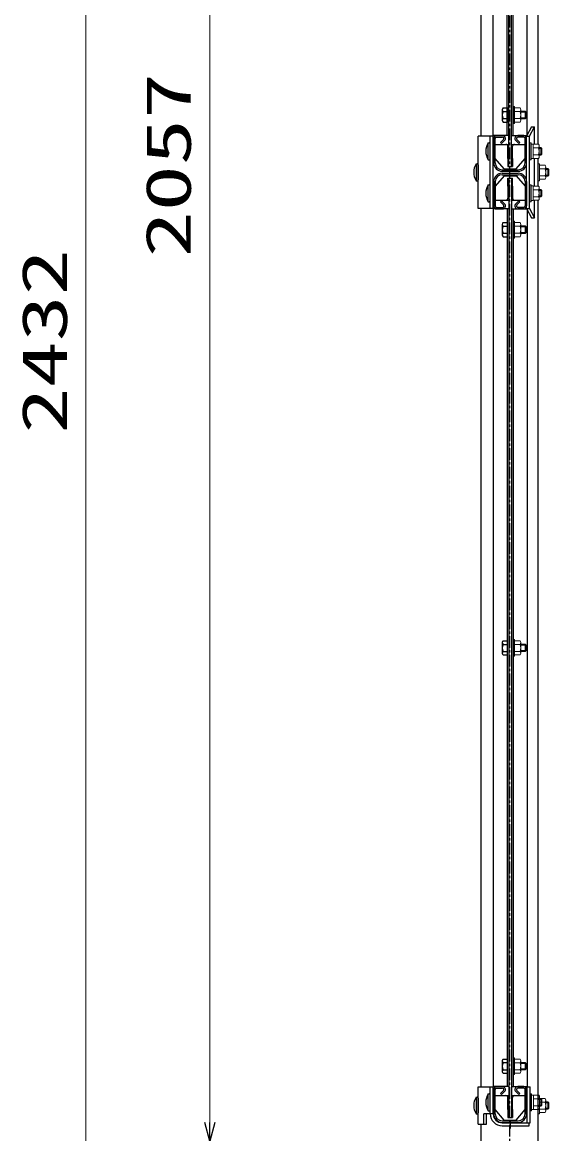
# Model space of a CAD drawing. Units: millimetres, scale not verified. Extents: x -4158 to 4158, y -2941 to 2939.
# Drawn here: x -318 to 242, y -150 to 1033 of the extents above; entities that cross this region are included whole.
import ezdxf
from ezdxf.enums import TextEntityAlignment as Align

# ---------------------------------------------------------------- set-up
doc = ezdxf.new("R2010")
doc.units = ezdxf.units.MM
doc.header["$LTSCALE"] = 10
doc.linetypes.add('USER1', pattern=[2, 1.25, -0.25, 0.25, -0.25])
doc.linetypes.add('USER3', pattern=[0.375, 0.25, -0.125])
for name, color, linetype, lineweight in [('0-1_0', 7, 'Continuous', 25), ('0-2_1', 7, 'Continuous', 25), ('0-3_継手-案-', 7, 'Continuous', 25), ('0-4_支柱', 7, 'Continuous', 25), ('0-5_ボルト', 7, 'Continuous', 25), ('0-6_胴縁', 7, 'Continuous', 25), ('0-9_端部押さえ板', 7, 'Continuous', 25), ('0-A_ﾊﾟﾈﾙ', 7, 'Continuous', 25), ('0-B_振れ止めﾊﾞﾝﾄﾞ', 7, 'Continuous', 25), ('0-C_D-STR3', 7, 'Continuous', 13)]:
    doc.layers.add(name, color=color, linetype=linetype, lineweight=lineweight)
doc.styles.add('ＭＳ ゴシック', font='')
doc.styles.get('ＭＳ ゴシック').set_extended_font_data('MS Gothic')

# ---------------------------------------------------------------- blocks, each defined once
blk = doc.blocks.new('_Open30')
at = {"layer": '0-1_0'}
blk.add_line((0, 0), (-10, 0), dxfattribs=at)
blk.add_lwpolyline([(-10, 2.679), (0, 0), (-10, -2.679)], dxfattribs=at)

msp = doc.modelspace()

# ---------------------------------------------------------------- linework, layer by layer
at = {"layer": '0-2_1', "lineweight": 15}
for p, q in [((-250.5, -512.55), (-250.5, 1879.4)), ((-118.83, -137.55), (-118.83, 1879.4))]:
    msp.add_line(p, q, dxfattribs=at)
at = {"layer": '0-2_1'}
for p, q in [((191.98, 939.98), (191.98, 928.73)), ((193.06, 941.85), (197.48, 941.85)), ((193.06, 938.11), (197.48, 938.11)), ((197.48, 941.85), (197.48, 926.85)), ((193.06, 930.6), (197.48, 930.6)), ((193.06, 926.85), (197.48, 926.85)), ((191.98, 818.03), (191.98, 806.78)), ((193.06, 819.9), (197.48, 819.9)), ((193.06, 816.16), (197.48, 816.16)), ((197.48, 819.9), (197.48, 804.9)), ((193.06, 808.65), (197.48, 808.65)), ((193.06, 804.9), (197.48, 804.9)), ((191.98, 373.03), (191.98, 361.78)), ((193.06, 374.9), (197.48, 374.9)), ((193.06, 371.16), (197.48, 371.16)), ((197.48, 374.9), (197.48, 359.9)), ((193.06, 363.65), (197.48, 363.65)), ((193.06, 359.9), (197.48, 359.9)), ((193.06, -70.2), (197.48, -70.2)), ((197.48, -70.2), (197.48, -85.2)), ((191.98, -72.07), (191.98, -83.32)), ((193.06, -73.94), (197.48, -73.94)), ((193.06, -81.45), (197.48, -81.45)), ((193.06, -85.2), (197.48, -85.2))]:
    msp.add_line(p, q, dxfattribs=at)
for centre, radius, start, end in [((194.14, 939.98), 2.16, 120, 240), ((199.06, 934.35), 7.08, 147.93138, 212.06862), ((194.14, 928.73), 2.16, 120, 240), ((194.14, 818.03), 2.16, 120, 240), ((199.06, 812.4), 7.08, 147.93138, 212.06862), ((194.14, 806.78), 2.16, 120, 240), ((194.14, 373.03), 2.16, 120, 240), ((199.06, 367.4), 7.08, 147.93138, 212.06862), ((194.14, 361.78), 2.16, 120, 240), ((194.14, -72.07), 2.16, 120, 240), ((199.06, -77.7), 7.08, 147.93138, 212.06862), ((194.14, -83.32), 2.16, 120, 240)]:
    msp.add_arc(centre, radius, start, end, dxfattribs=at)
at = {"layer": '0-3_継手-案-'}
for p, q in [((182.58, 911.95), (166.58, 911.95)), ((166.58, 834.95), (166.58, 911.95)), ((179.38, 834.95), (179.38, 911.95)), ((182.58, 834.95), (182.58, 911.95)), ((223.08, 921.95), (218.08, 911.95)), ((218.08, 911.95), (221.28, 911.95)), ((218.08, 834.95), (218.08, 911.95)), ((221.28, 911.95), (226.28, 921.95)), ((221.28, 834.95), (221.28, 911.95)), ((223.08, 921.95), (226.28, 921.95)), ((226.28, 903.25), (226.28, 921.95)), ((226.28, 858.65), (226.28, 888.25)), ((226.28, 824.95), (226.28, 843.65)), ((182.58, 834.95), (166.58, 834.95)), ((218.08, 834.95), (221.28, 834.95)), ((218.08, 834.95), (223.08, 824.95)), ((221.28, 834.95), (226.28, 824.95)), ((223.08, 824.95), (226.28, 824.95)), ((166.58, -99.55), (182.58, -99.55)), ((166.58, -139.55), (166.58, -99.55)), ((179.38, -128.45), (179.38, -99.55)), ((182.58, -128.45), (182.58, -99.55)), ((218.58, -99.55), (221.78, -99.55)), ((218.58, -137.95), (218.58, -99.55)), ((221.78, -137.95), (221.78, -99.55)), ((172.68, -139.55), (172.68, -128.45)), ((179.38, -128.45), (172.68, -128.45)), ((192.08, -137.95), (221.78, -137.95)), ((192.08, -141.15), (220.78, -141.15)), ((220.78, -141.15), (220.78, -137.95))]:
    msp.add_line(p, q, dxfattribs=at)
at = {"layer": '0-3_継手-案-', "linetype": 'USER3'}
msp.add_line((182.58, -128.45), (179.38, -128.45), dxfattribs=at)
at = {"layer": '0-3_継手-案-', "linetype": 'USER1'}
msp.add_line((200.58, -134.95), (200.58, -144.15), dxfattribs=at)
at = {"layer": '0-3_継手-案-'}
msp.add_lwpolyline([(166.58, -139.55), (175.28, -139.55), (175.28, -128.45)], dxfattribs=at)
for radius in [12.7, 9.5]:
    msp.add_arc((192.08, -128.45), radius, 180, 270, dxfattribs=at)
at = {"layer": '0-4_支柱', "linetype": 'USER1'}
msp.add_line((200.03, -532.55), (200.03, 1903.51), dxfattribs=at)
at = {"layer": '0-4_支柱'}
for p, q in [((169.78, 911.95), (169.78, 1846.4)), ((230.28, 903.03), (230.28, 1855.55)), ((230.28, 858.43), (230.28, 888.47)), ((169.78, -99.55), (169.78, 834.95)), ((169.78, -532.55), (169.78, -139.55))]:
    msp.add_line(p, q, dxfattribs=at)
msp.add_lwpolyline([(230.28, -532.55), (230.28, -116.2), (230.28, 843.87)], dxfattribs=at)
at = {"layer": '0-5_ボルト'}
for p, q in [((197.48, 942.25), (197.48, 926.45)), ((203.68, 943.35), (203.68, 925.35)), ((177.18, 904.75), (178.28, 904.75)), ((177.18, 886.75), (177.18, 904.75)), ((179.38, 887.85), (179.38, 903.65)), ((221.28, 904.75), (221.28, 886.75)), ((164.38, 882.45), (165.48, 882.45)), ((164.38, 882.45), (164.38, 864.45)), ((166.58, 881.35), (166.58, 865.55)), ((177.18, 886.75), (178.28, 886.75)), ((164.38, 864.45), (165.48, 864.45)), ((177.18, 842.15), (177.18, 860.15)), ((177.18, 860.15), (178.28, 860.15)), ((179.38, 843.25), (179.38, 859.05)), ((221.28, 860.15), (221.28, 842.15)), ((177.18, 842.15), (178.28, 842.15)), ((197.48, 820.3), (197.48, 804.5)), ((197.48, -69.7), (197.48, -85.5)), ((164.38, -110.55), (165.48, -110.55)), ((164.38, -110.55), (164.38, -128.55)), ((166.58, -111.65), (166.58, -127.45)), ((177.18, -125.2), (177.18, -107.2)), ((177.18, -107.2), (178.28, -107.2)), ((179.38, -124.1), (179.38, -108.3)), ((221.78, -107.2), (221.78, -125.2)), ((164.38, -128.55), (165.48, -128.55)), ((177.18, -125.2), (178.28, -125.2))]:
    msp.add_line(p, q, dxfattribs=at)
for centre, radius, start, end in [((191.46, 895.75), 16.88, 147.77316, 212.22684), ((178.28, 903.65), 1.1, 0, 90), ((178.28, 887.85), 1.1, 270, 0), ((178.66, 873.45), 16.88, 147.77316, 212.22684), ((165.48, 881.35), 1.1, 0, 90), ((165.48, 865.55), 1.1, 270, 0), ((191.46, 851.15), 16.88, 147.77316, 212.22684), ((178.28, 859.05), 1.1, 0, 90), ((178.28, 843.25), 1.1, 270, 0), ((178.66, -119.55), 16.88, 147.77316, 212.22684), ((165.48, -111.65), 1.1, 0, 90), ((191.46, -116.2), 16.88, 147.77316, 212.22684), ((178.28, -108.3), 1.1, 0, 90), ((165.48, -127.45), 1.1, 270, 0), ((178.28, -124.1), 1.1, 270, 0)]:
    msp.add_arc(centre, radius, start, end, dxfattribs=at)
at = {"layer": '0-6_胴縁'}
for p, q in [((186.18, 912.45), (192.48, 912.45)), ((186.18, 910.85), (192.48, 910.85)), ((214.98, 912.45), (208.68, 912.45)), ((214.98, 910.85), (208.68, 910.85)), ((183.08, 883.45), (183.08, 909.35)), ((184.68, 883.45), (184.68, 909.35)), ((190.34, 905.09), (193.55, 908.29)), ((190.34, 905.09), (191.47, 903.95)), ((191.47, 903.95), (194.68, 907.16)), ((209.7, 903.95), (206.49, 907.16)), ((210.83, 905.09), (207.62, 908.29)), ((210.83, 905.09), (209.7, 903.95)), ((216.48, 883.45), (216.48, 909.35)), ((218.08, 883.45), (218.08, 909.35)), ((192.08, 876.05), (209.08, 876.05)), ((183.08, 863.45), (183.08, 837.55)), ((184.68, 863.45), (184.68, 837.55)), ((192.08, 874.45), (209.08, 874.45)), ((192.08, 872.45), (209.08, 872.45)), ((192.08, 870.85), (209.08, 870.85)), ((216.48, 863.45), (216.48, 837.55)), ((218.08, 863.45), (218.08, 837.55)), ((190.34, 841.82), (191.47, 842.95)), ((190.34, 841.82), (193.55, 838.62)), ((191.47, 842.95), (194.68, 839.75)), ((209.7, 842.95), (206.49, 839.75)), ((210.83, 841.82), (207.62, 838.62)), ((210.83, 841.82), (209.7, 842.95)), ((186.18, 836.05), (192.48, 836.05)), ((186.18, 834.45), (192.48, 834.45)), ((214.98, 836.05), (208.68, 836.05)), ((214.98, 834.45), (208.68, 834.45)), ((183.08, -128.45), (183.08, -102.55)), ((184.68, -128.45), (184.68, -102.55)), ((186.18, -99.45), (192.48, -99.45)), ((186.18, -101.05), (192.48, -101.05)), ((190.34, -106.81), (193.55, -103.61)), ((191.47, -107.95), (194.68, -104.74)), ((209.7, -107.95), (206.49, -104.74)), ((210.83, -106.81), (207.62, -103.61)), ((214.98, -99.45), (208.68, -99.45)), ((214.98, -101.05), (208.68, -101.05)), ((216.48, -128.45), (216.48, -102.55)), ((218.08, -128.45), (218.08, -102.55)), ((190.34, -106.81), (191.47, -107.95)), ((210.83, -106.81), (209.7, -107.95)), ((192.08, -135.85), (209.08, -135.85)), ((192.08, -137.45), (209.08, -137.45))]:
    msp.add_line(p, q, dxfattribs=at)
for centre, radius, start, end in [((186.18, 909.35), 3.1, 90, 180), ((186.18, 909.35), 1.5, 90, 180), ((192.48, 909.35), 3.1, 315, 90), ((192.48, 909.35), 1.5, 315, 90), ((208.68, 909.35), 3.1, 90, 225), ((208.68, 909.35), 1.5, 90, 225), ((214.98, 909.35), 3.1, 0, 90), ((214.98, 909.35), 1.5, 0, 90), ((192.08, 883.45), 9, 180, 270), ((192.08, 883.45), 7.4, 180, 270), ((209.08, 883.45), 7.4, 270, 0), ((209.08, 883.45), 9, 270, 0), ((192.08, 863.45), 9, 90, 180), ((192.08, 863.45), 7.4, 90, 180), ((209.08, 863.45), 9, 0, 90), ((209.08, 863.45), 7.4, 0, 90), ((192.48, 837.55), 3.1, 270, 45), ((208.68, 837.55), 3.1, 135, 270), ((186.18, 837.55), 3.1, 180, 270), ((186.18, 837.55), 1.5, 180, 270), ((192.48, 837.55), 1.5, 270, 45), ((208.68, 837.55), 1.5, 135, 270), ((214.98, 837.55), 1.5, 270, 0), ((214.98, 837.55), 3.1, 270, 0), ((186.18, -102.55), 3.1, 90, 180), ((186.18, -102.55), 1.5, 90, 180), ((192.48, -102.55), 3.1, 315, 90), ((192.48, -102.55), 1.5, 315, 90), ((208.68, -102.55), 3.1, 90, 225), ((208.68, -102.55), 1.5, 90, 225), ((214.98, -102.55), 3.1, 0, 90), ((214.98, -102.55), 1.5, 0, 90), ((192.08, -128.45), 9, 180, 270), ((192.08, -128.45), 7.4, 180, 270), ((209.08, -128.45), 7.4, 270, 0), ((209.08, -128.45), 9, 270, 0)]:
    msp.add_arc(centre, radius, start, end, dxfattribs=at)
at = {"layer": '0-9_端部押さえ板'}
for p, q in [((197.48, 912.45), (197.48, 1846.3)), ((199.08, 912.45), (199.08, 1846.3)), ((202.08, 912.45), (202.08, 1846.3)), ((203.68, 912.45), (203.68, 1846.3)), ((182.58, 834.45), (182.58, -99.45)), ((199.08, 834.45), (182.58, 834.45)), ((197.48, 834.45), (197.48, -99.45)), ((199.08, 834.45), (199.08, -99.45)), ((202.08, 834.45), (202.08, -99.45)), ((202.08, 834.45), (218.58, 834.45)), ((203.68, 834.45), (203.68, -99.45)), ((218.58, 834.45), (218.58, -99.45)), ((199.08, -99.45), (182.58, -99.45)), ((202.08, -99.45), (218.58, -99.45))]:
    msp.add_line(p, q, dxfattribs=at)
for points in [[(199.08, 912.45), (182.58, 912.45), (182.58, 1846.3)], [(202.08, 912.45), (218.58, 912.45), (218.58, 1846.3)]]:
    msp.add_lwpolyline(points, dxfattribs=at)
at = {"layer": '0-A_ﾊﾟﾈﾙ'}
for p, q in [((199.08, 879.65), (199.08, 1879)), ((202.08, 879.65), (202.08, 1879)), ((199.08, 879.65), (202.08, 879.65)), ((198.58, 867.25), (202.58, 867.25)), ((199.08, 867.25), (199.08, -132.45)), ((202.08, 867.25), (202.08, -132.45)), ((199.08, -132.45), (202.08, -132.45))]:
    msp.add_line(p, q, dxfattribs=at)
at = {"layer": '0-B_振れ止めﾊﾞﾝﾄﾞ'}
for p, q in [((184.68, 888.15), (184.68, 903.15)), ((198.08, 888.15), (198.08, 901.15)), ((202.58, 903.15), (205.58, 903.15)), ((203.08, 888.15), (203.08, 901.15)), ((205.58, 903.15), (216.48, 903.15)), ((216.48, 888.15), (216.48, 903.15)), ((184.68, 888.15), (184.78, 888.15)), ((194.08, 877.15), (184.68, 888.15)), ((198.08, 888.15), (198.08, 879.65)), ((203.08, 888.15), (203.08, 879.65)), ((216.48, 888.15), (216.58, 888.15)), ((198.08, 879.65), (203.08, 879.65)), ((194.08, 869.75), (184.68, 858.75)), ((194.08, 869.75), (207.08, 869.75)), ((198.08, 867.25), (203.08, 867.25)), ((198.08, 858.75), (198.08, 867.25)), ((203.08, 858.75), (203.08, 867.25)), ((207.08, 869.75), (216.48, 858.75)), ((184.68, 858.75), (184.78, 858.75)), ((184.68, 858.75), (184.68, 843.75)), ((198.08, 858.75), (198.08, 845.75)), ((203.08, 858.75), (203.08, 845.75)), ((216.48, 858.75), (216.58, 858.75)), ((216.48, 858.75), (216.48, 843.75)), ((184.68, 843.75), (195.58, 843.75)), ((195.58, 843.75), (198.58, 843.75)), ((202.58, 843.75), (205.58, 843.75)), ((205.58, 843.75), (216.48, 843.75)), ((195.58, -108.95), (198.58, -108.95)), ((198.08, -123.95), (198.08, -110.95)), ((198.58, -123.95), (198.58, -108.95)), ((202.58, -123.95), (202.58, -108.95)), ((202.58, -108.95), (205.58, -108.95)), ((203.08, -123.95), (203.08, -110.95)), ((205.58, -108.95), (216.48, -108.95)), ((216.48, -123.95), (216.48, -108.95)), ((184.68, -123.95), (184.78, -123.95)), ((194.08, -134.95), (184.68, -123.95)), ((198.08, -123.95), (198.08, -132.45)), ((203.08, -123.95), (203.08, -132.45)), ((207.08, -134.95), (216.48, -123.95)), ((216.48, -123.95), (216.58, -123.95)), ((194.08, -134.95), (207.08, -134.95)), ((198.08, -132.45), (203.08, -132.45))]:
    msp.add_line(p, q, dxfattribs=at)
for points in [[(184.68, 903.15), (195.58, 903.15), (198.58, 903.15)], [(194.08, 877.15), (207.08, 877.15), (216.48, 888.15)], [(184.68, -123.95), (184.68, -108.95), (195.58, -108.95)]]:
    msp.add_lwpolyline(points, dxfattribs=at)
for centre, start, end in [((196.08, 901.15), 0, 90), ((205.08, 901.15), 90, 180), ((196.08, 845.75), 270, 0), ((205.08, 845.75), 180, 270), ((196.08, -110.95), 0, 90), ((205.08, -110.95), 90, 180)]:
    msp.add_arc(centre, 2, start, end, dxfattribs=at)
at = {"layer": '0-C_D-STR3'}
for p, q in [((203.68, 943.35), (203.68, 925.35)), ((205.28, 943.35), (203.68, 943.35)), ((205.28, 941.85), (205.28, 926.85)), ((205.28, 941.85), (211.08, 941.85)), ((205.28, 938.1), (211.08, 938.1)), ((211.78, 940.13), (211.78, 928.59)), ((211.78, 938.35), (216.4, 938.35)), ((211.78, 930.35), (211.78, 938.35)), ((211.78, 937.27), (217.48, 937.27)), ((216.4, 938.35), (216.4, 930.35)), ((216.4, 938.35), (217.48, 937.27)), ((217.48, 937.27), (217.48, 931.43)), ((205.28, 930.6), (211.08, 930.6)), ((205.28, 926.85), (211.08, 926.85)), ((211.78, 931.43), (217.48, 931.43)), ((211.78, 930.35), (216.4, 930.35)), ((216.4, 930.35), (217.48, 931.43)), ((221.28, 904.75), (221.28, 886.75)), ((222.88, 904.75), (221.28, 904.75)), ((224.88, 903.45), (222.88, 903.45)), ((222.88, 903.45), (222.88, 888.05)), ((224.88, 903.45), (224.88, 888.05)), ((224.88, 903.25), (224.88, 888.25)), ((224.88, 903.25), (230.68, 903.25)), ((224.88, 899.5), (230.68, 899.5)), ((231.38, 901.53), (231.38, 889.99)), ((231.38, 899.75), (233.3, 899.75)), ((233.3, 899.75), (233.3, 891.75)), ((233.3, 899.75), (234.38, 898.67)), ((224.88, 888.05), (222.88, 888.05)), ((224.88, 892), (230.68, 892)), ((224.88, 888.25), (230.68, 888.25)), ((231.38, 898.67), (234.38, 898.67)), ((231.38, 892.83), (234.38, 892.83)), ((231.38, 891.75), (233.3, 891.75)), ((233.3, 891.75), (234.38, 892.83)), ((234.38, 898.67), (234.38, 892.83)), ((230.28, 864.45), (230.28, 882.45)), ((231.88, 882.45), (230.28, 882.45)), ((231.88, 882.45), (231.88, 864.45)), ((231.88, 880.95), (231.88, 865.95)), ((231.88, 880.95), (237.68, 880.95)), ((231.88, 877.2), (237.68, 877.2)), ((238.38, 879.23), (238.38, 867.69)), ((238.38, 877.45), (240.5, 877.45)), ((238.38, 876.37), (241.58, 876.37)), ((240.5, 877.45), (240.5, 869.45)), ((240.5, 877.45), (241.58, 876.37)), ((241.58, 876.37), (241.58, 870.53)), ((231.88, 864.45), (230.28, 864.45)), ((231.88, 869.7), (237.68, 869.7)), ((231.88, 865.95), (237.68, 865.95)), ((238.38, 870.53), (241.58, 870.53)), ((238.38, 869.45), (240.5, 869.45)), ((240.5, 869.45), (241.58, 870.53)), ((221.28, 860.15), (221.28, 842.15)), ((222.88, 860.15), (221.28, 860.15)), ((224.88, 858.85), (222.88, 858.85)), ((222.88, 858.85), (222.88, 843.45)), ((224.88, 858.85), (224.88, 843.45)), ((224.88, 858.65), (224.88, 843.65)), ((224.88, 858.65), (230.68, 858.65)), ((224.88, 854.9), (230.68, 854.9)), ((231.38, 856.93), (231.38, 845.39)), ((231.38, 855.15), (233.3, 855.15)), ((231.38, 854.07), (234.38, 854.07)), ((233.3, 855.15), (233.3, 847.15)), ((233.3, 855.15), (234.38, 854.07)), ((234.38, 854.07), (234.38, 848.23)), ((224.88, 843.45), (222.88, 843.45)), ((224.88, 847.4), (230.68, 847.4)), ((224.88, 843.65), (230.68, 843.65)), ((231.38, 848.23), (234.38, 848.23)), ((231.38, 847.15), (233.3, 847.15)), ((233.3, 847.15), (234.38, 848.23)), ((203.68, 821.4), (203.68, 803.4)), ((205.28, 821.4), (203.68, 821.4)), ((205.28, 819.9), (205.28, 804.9)), ((205.28, 819.9), (211.08, 819.9)), ((205.28, 816.15), (211.08, 816.15)), ((211.78, 818.18), (211.78, 806.64)), ((211.78, 816.4), (216.4, 816.4)), ((211.78, 808.4), (211.78, 816.4)), ((216.4, 816.4), (216.4, 808.4)), ((216.4, 816.4), (217.48, 815.32)), ((205.28, 808.65), (211.08, 808.65)), ((205.28, 804.9), (211.08, 804.9)), ((211.78, 815.32), (217.48, 815.32)), ((211.78, 809.48), (217.48, 809.48)), ((211.78, 808.4), (216.4, 808.4)), ((216.4, 808.4), (217.48, 809.48)), ((217.48, 815.32), (217.48, 809.48)), ((203.68, 376.4), (203.68, 358.4)), ((205.28, 376.4), (203.68, 376.4)), ((205.28, 374.9), (205.28, 359.9)), ((205.28, 374.9), (211.08, 374.9)), ((205.28, 371.15), (211.08, 371.15)), ((211.78, 373.18), (211.78, 361.64)), ((211.78, 371.4), (216.4, 371.4)), ((211.78, 363.4), (211.78, 371.4)), ((211.78, 370.32), (217.48, 370.32)), ((216.4, 371.4), (216.4, 363.4)), ((216.4, 371.4), (217.48, 370.32)), ((217.48, 370.32), (217.48, 364.48)), ((205.28, 363.65), (211.08, 363.65)), ((205.28, 359.9), (211.08, 359.9)), ((211.78, 364.48), (217.48, 364.48)), ((211.78, 363.4), (216.4, 363.4)), ((216.4, 363.4), (217.48, 364.48)), ((203.68, -68.7), (203.68, -86.7)), ((205.28, -68.7), (203.68, -68.7)), ((205.28, -70.2), (205.28, -85.2)), ((205.28, -70.2), (211.08, -70.2)), ((205.28, -73.95), (211.08, -73.95)), ((205.28, -81.45), (211.08, -81.45)), ((211.78, -71.92), (211.78, -83.46)), ((211.78, -73.7), (216.4, -73.7)), ((211.78, -81.7), (211.78, -73.7)), ((211.78, -74.78), (217.48, -74.78)), ((211.78, -80.62), (217.48, -80.62)), ((211.78, -81.7), (216.4, -81.7)), ((216.4, -73.7), (216.4, -81.7)), ((216.4, -73.7), (217.48, -74.78)), ((216.4, -81.7), (217.48, -80.62)), ((217.48, -74.78), (217.48, -80.62)), ((205.28, -85.2), (211.08, -85.2)), ((221.78, -107.2), (221.78, -125.2)), ((223.38, -107.2), (221.78, -107.2)), ((225.38, -108.5), (223.38, -108.5)), ((223.38, -108.5), (223.38, -123.9)), ((225.38, -108.5), (225.38, -123.9)), ((225.38, -108.7), (225.38, -123.7)), ((225.38, -108.7), (231.18, -108.7)), ((225.38, -112.45), (231.18, -112.45)), ((230.28, -128.55), (230.28, -110.55)), ((231.88, -110.55), (230.28, -110.55)), ((231.88, -110.42), (231.88, -121.96)), ((231.88, -110.55), (231.88, -128.55)), ((231.88, -112.05), (231.88, -127.05)), ((231.88, -112.05), (237.68, -112.05)), ((231.88, -112.2), (233.3, -112.2)), ((231.88, -113.28), (234.38, -113.28)), ((231.88, -115.8), (237.68, -115.8)), ((233.3, -112.2), (233.3, -120.2)), ((233.3, -112.2), (234.38, -113.28)), ((234.38, -113.28), (234.38, -119.12)), ((238.38, -113.77), (238.38, -125.31)), ((238.38, -115.55), (240.5, -115.55)), ((238.38, -116.63), (241.58, -116.63)), ((240.5, -115.55), (240.5, -123.55)), ((240.5, -115.55), (241.58, -116.63)), ((241.58, -116.63), (241.58, -122.47)), ((225.38, -123.9), (223.38, -123.9)), ((225.38, -119.95), (231.18, -119.95)), ((225.38, -123.7), (231.18, -123.7)), ((231.88, -128.55), (230.28, -128.55)), ((231.88, -119.12), (234.38, -119.12)), ((231.88, -120.2), (233.3, -120.2)), ((231.88, -123.3), (237.68, -123.3)), ((231.88, -127.05), (237.68, -127.05)), ((233.3, -120.2), (234.38, -119.12)), ((238.38, -122.47), (241.58, -122.47)), ((238.38, -123.55), (240.5, -123.55)), ((240.5, -123.55), (241.58, -122.47))]:
    msp.add_line(p, q, dxfattribs=at)
for points in [[(205.28, 943.35), (205.28, 925.35), (203.68, 925.35)], [(222.88, 904.75), (222.88, 886.75), (221.28, 886.75)], [(222.88, 860.15), (222.88, 842.15), (221.28, 842.15)], [(205.28, 821.4), (205.28, 803.4), (203.68, 803.4)], [(205.28, 376.4), (205.28, 358.4), (203.68, 358.4)], [(205.28, -68.7), (205.28, -86.7), (203.68, -86.7)], [(223.38, -107.2), (223.38, -125.2), (221.78, -125.2)]]:
    msp.add_lwpolyline(points, dxfattribs=at)
for centre, radius, start, end in [((208.94, 939.98), 2.85, 318.83491, 41.16509), ((201.39, 934.35), 10.39, 338.85295, 21.14705), ((208.94, 928.73), 2.85, 318.86505, 41.13495), ((228.54, 901.38), 2.85, 318.83491, 41.16509), ((220.99, 895.75), 10.39, 338.85295, 21.14705), ((228.54, 890.13), 2.85, 318.86505, 41.13495), ((235.54, 879.08), 2.85, 318.83491, 41.16509), ((227.99, 873.45), 10.39, 338.85295, 21.14705), ((235.54, 867.83), 2.85, 318.86505, 41.13495), ((228.54, 856.78), 2.85, 318.83491, 41.16509), ((220.99, 851.15), 10.39, 338.85295, 21.14705), ((228.54, 845.53), 2.85, 318.86505, 41.13495), ((208.94, 818.03), 2.85, 318.83491, 41.16509), ((201.39, 812.4), 10.39, 338.85295, 21.14705), ((208.94, 806.78), 2.85, 318.86505, 41.13495), ((208.94, 373.03), 2.85, 318.83491, 41.16509), ((201.39, 367.4), 10.39, 338.85295, 21.14705), ((208.94, 361.78), 2.85, 318.86505, 41.13495), ((208.94, -72.07), 2.85, 318.83491, 41.16509), ((201.39, -77.7), 10.39, 338.85295, 21.14705), ((208.94, -83.32), 2.85, 318.86505, 41.13495), ((229.04, -110.57), 2.85, 318.83491, 41.16509), ((221.49, -116.2), 10.39, 338.85295, 21.14705), ((235.54, -113.92), 2.85, 318.83491, 41.16509), ((227.99, -119.55), 10.39, 338.85295, 21.14705), ((229.04, -121.82), 2.85, 318.86505, 41.13495), ((235.54, -125.17), 2.85, 318.86505, 41.13495)]:
    msp.add_arc(centre, radius, start, end, dxfattribs=at)

# ---------------------------------------------------------------- block references
at = {"layer": '0-2_1', "xscale": 2, "yscale": 2, "rotation": 270}
msp.add_blockref('_Open30', (-118.83, -157.55), dxfattribs=at)

# ---------------------------------------------------------------- texts
at = {"layer": '0-2_1', "style": 'ＭＳ ゴシック', "width": 1.5}
for s, p in [('2057', (-124.58, 782.83)), ('2432', (-256.25, 595.33))]:
    msp.add_text(s, height=48.09, rotation=90, dxfattribs=at).set_placement(p, align=Align.BOTTOM_LEFT)

doc.saveas('drawing.dxf')
